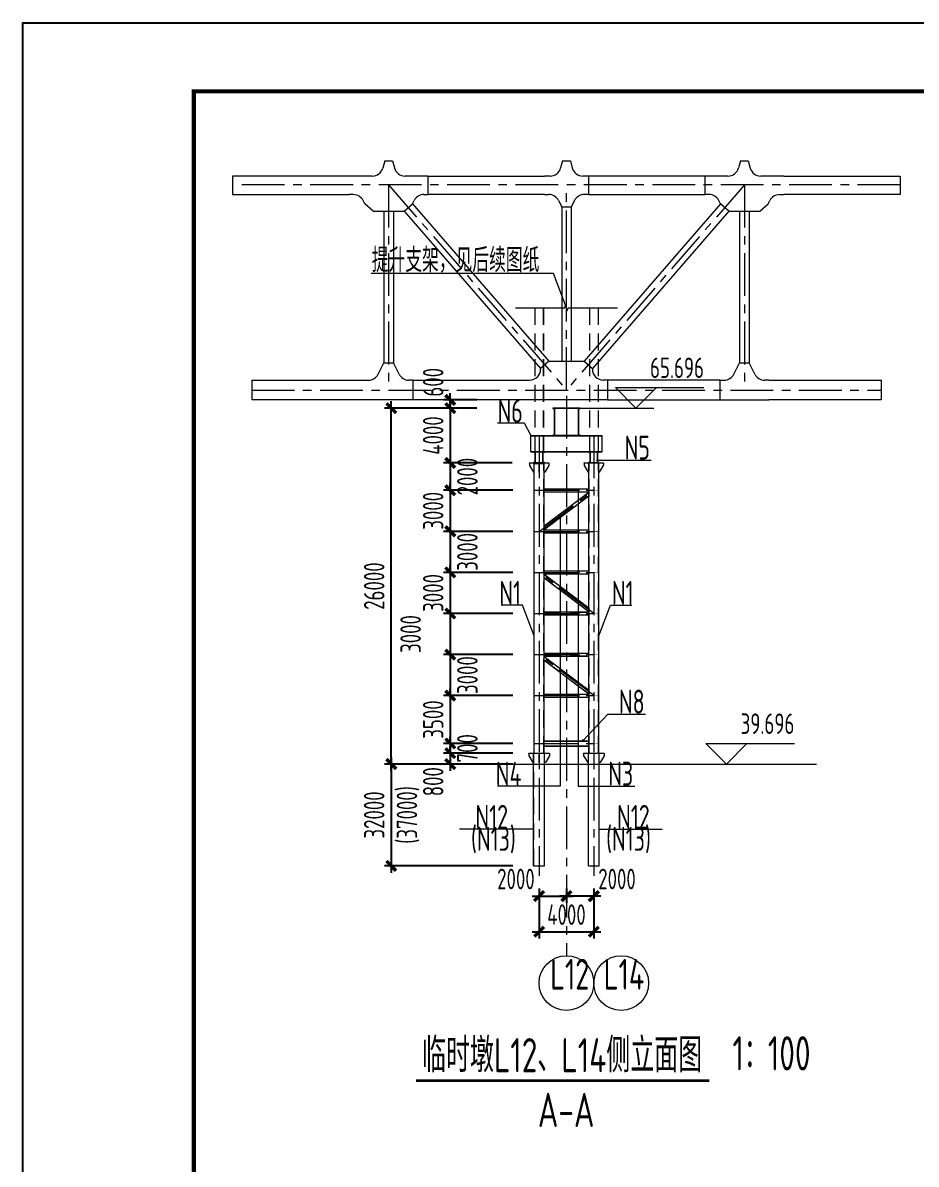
# Model space of a CAD drawing. Extents: x -2876908 to 633791, y -1383861 to 872234.
# Drawn here: x -839033 to -773738, y -1290274 to -1206893 of the extents above; entities that cross this region are included whole.
import ezdxf
from ezdxf.enums import TextEntityAlignment as Align

# ---------------------------------------------------------------- set-up
doc = ezdxf.new("R2010")
doc.units = 0
doc.header["$LTSCALE"] = 5
doc.header["$MEASUREMENT"] = 0
for name, pattern in [('CENTER', [2, 1.25, -0.25, 0.25, -0.25]), ('DASH', [0.35, 0.25, -0.1]), ('DASHED', [0.75, 0.5, -0.25])]:
    doc.linetypes.add(name, pattern=pattern)
doc.layers.get('0').update_dxf_attribs({"linetype": 'CONTINUOUS', "lineweight": 25})
doc.layers.get('DEFPOINTS').update_dxf_attribs({"color": 35, "linetype": 'CONTINUOUS', "lineweight": 13})
for name, color, linetype, lineweight in [('1粗实线', 1, 'CONTINUOUS', 30), ('3中心线', 6, 'CENTER', 18), ('4虚线', 2, 'DASHED', 18), ('5标注', 3, 'CONTINUOUS', 15), ('6文本', 7, 'CONTINUOUS', 15), ('7边界线', 8, 'CONTINUOUS', 15), ('8轮廓线', 4, 'CONTINUOUS', 15), ('DIM', 3, 'CONTINUOUS', 0), ('HFZT', 5, 'CONTINUOUS', 15), ('REIND', 1, 'CONTINUOUS', 0), ('THIN', 7, 'CONTINUOUS', 0)]:
    doc.layers.add(name, color=color, linetype=linetype, lineweight=lineweight)
doc.layers.add('M_Dim', color=3, linetype='CONTINUOUS')
doc.layers.add('M_Prof', color=2, linetype='CONTINUOUS')
doc.styles.add('TSSD_Dimension', font='tssdeng.shx', dxfattribs={"width": 0.7, "bigfont": 'hztxt.shx'})
doc.styles.add('TSSD_NORM', font='tssdeng.shx', dxfattribs={"width": 0.7, "bigfont": 'hztxt.shx'})
doc.dimstyles.new('TSSD_100_100', dxfattribs={"dimtxt": 300, "dimasz": 100, "dimexe": 100, "dimexo": 250, "dimgap": 100, "dimtad": 1, "dimdec": 0, "dimzin": 0, "dimdsep": 46, "dimtxsty": 'TSSD_Dimension', "dimblk": 'ARCHTICK', "dimblk1": 'ARCHTICK', "dimblk2": 'ARCHTICK', "dimcen": 0, "dimdle": 100, "dimclrt": 7, "dimadec": 0, "dimazin": 0, "dimtfac": 1, "dimtdec": 0, "dimtix": 1, "dimtmove": 2, "dimatfit": 3, "dimfxl": 1, "dimtolj": 1, "dimtzin": 0, "dimarcsym": 0})

# ---------------------------------------------------------------- blocks, each defined once
blk = doc.blocks.new('LD')
at = {"layer": '3中心线', "ltscale": 500}
for p, q in [((-1150479, 4371), (-1199282, 4371)), ((-1187880, 4371), (-1174880, -10629)), ((-1187880, 4371), (-1187880, -10629)), ((-1174880, -10629), (-1174880, 4371)), ((-1161880, 4371), (-1174880, -10629)), ((-1161880, 4371), (-1161880, -10629)), ((-1197887, -10629), (-1151874, -10629))]:
    blk.add_line(p, q, dxfattribs=at)
at = {"layer": '8轮廓线'}
for p, q in [((-1188165, 6114), (-1188307, 5589)), ((-1188165, 6114), (-1187596, 6114)), ((-1187596, 6114), (-1187455, 5593)), ((-1175165, 6118), (-1175307, 5593)), ((-1175165, 6118), (-1174596, 6118)), ((-1174596, 6118), (-1174454, 5593)), ((-1162165, 6114), (-1162306, 5593)), ((-1162165, 6114), (-1161596, 6114)), ((-1161596, 6114), (-1161454, 5589)), ((-1189079, 4999), (-1199282, 4999)), ((-1199282, 4999), (-1199282, 3649)), ((-1185001, 5003), (-1186682, 5003)), ((-1185001, 5003), (-1176479, 5003)), ((-1185001, 5003), (-1185001, 3653)), ((-1176079, 5003), (-1176479, 5003)), ((-1173282, 5003), (-1173681, 5003)), ((-1164760, 5003), (-1173282, 5003)), ((-1173282, 5003), (-1173282, 3653)), ((-1163078, 5003), (-1164760, 5003)), ((-1164760, 5003), (-1164760, 3653)), ((-1159003, 4999), (-1160681, 4999)), ((-1159003, 4999), (-1150479, 4999)), ((-1150479, 4999), (-1150479, 3649)), ((-1199282, 3649), (-1190758, 3649)), ((-1190458, 3649), (-1190758, 3649)), ((-1185301, 3653), (-1185001, 3653)), ((-1176479, 3653), (-1185001, 3653)), ((-1176479, 3653), (-1176179, 3653)), ((-1173282, 3653), (-1173582, 3653)), ((-1173282, 3653), (-1164760, 3653)), ((-1164460, 3653), (-1164760, 3653)), ((-1159303, 3649), (-1159003, 3649)), ((-1150479, 3649), (-1159003, 3649)), ((-1189624, 2970), (-1189742, 3206)), ((-1189019, 2446), (-1189624, 2970)), ((-1186741, 2446), (-1186137, 2970)), ((-1186137, 2970), (-1186016, 3210)), ((-1186137, 2970), (-1176169, -8531)), ((-1175463, 3210), (-1175230, 2744)), ((-1175230, 2744), (-1175230, -8531)), ((-1175230, 2744), (-1174530, 2744)), ((-1174297, 3210), (-1174530, 2744)), ((-1174530, 2744), (-1174530, -8531)), ((-1163624, 2970), (-1173591, -8531)), ((-1163624, 2970), (-1163744, 3210)), ((-1163019, 2446), (-1163624, 2970)), ((-1160741, 2446), (-1160137, 2970)), ((-1160137, 2970), (-1160018, 3206)), ((-1189019, 2446), (-1186741, 2446)), ((-1188230, 2446), (-1188230, -8636)), ((-1187530, 2446), (-1187530, -8636)), ((-1186741, 2446), (-1176774, -9055)), ((-1163019, 2446), (-1172987, -9055)), ((-1163019, 2446), (-1160741, 2446)), ((-1162230, 2446), (-1162230, -8636)), ((-1161530, 2446), (-1161530, -8636)), ((-1188644, -9463), (-1188230, -8636)), ((-1188230, -8636), (-1187530, -8636)), ((-1187117, -9463), (-1187530, -8636)), ((-1176169, -8531), (-1176774, -9055)), ((-1176774, -9055), (-1176774, -9105)), ((-1176169, -8531), (-1173591, -8531)), ((-1173591, -8531), (-1172987, -9055)), ((-1172987, -9055), (-1172987, -9105)), ((-1162644, -9463), (-1162230, -8636)), ((-1162230, -8636), (-1161530, -8636)), ((-1161117, -9463), (-1161530, -8636)), ((-1197887, -9905), (-1197887, -11353)), ((-1197887, -9905), (-1189659, -9905)), ((-1189659, -9905), (-1189359, -9905)), ((-1186101, -9905), (-1186401, -9905)), ((-1186101, -9905), (-1186101, -11353)), ((-1186101, -9905), (-1177874, -9905)), ((-1177874, -9905), (-1177574, -9905)), ((-1171887, -9905), (-1172187, -9905)), ((-1171887, -9905), (-1171887, -11353)), ((-1163659, -9905), (-1171887, -9905)), ((-1163659, -9905), (-1163359, -9905)), ((-1163659, -9905), (-1163659, -11353)), ((-1160101, -9905), (-1160401, -9905)), ((-1160101, -9905), (-1151874, -9905)), ((-1151874, -9905), (-1151874, -11353)), ((-1186101, -11353), (-1197887, -11353)), ((-1171887, -11353), (-1186101, -11353)), ((-1171887, -11353), (-1160101, -11353)), ((-1151874, -11353), (-1160101, -11353))]:
    blk.add_line(p, q, dxfattribs=at)
for centre, start, end in [((-1189079, 5799), 270, 344.82495), ((-1186682, 5803), 195.17505, 270), ((-1176079, 5803), 270, 344.82495), ((-1173681, 5803), 195.17505, 270), ((-1163078, 5803), 270, 344.82495), ((-1160681, 5799), 195.17505, 270), ((-1190458, 2849), 26.56505, 90), ((-1185301, 2853), 90, 153.43495), ((-1176179, 2853), 26.56505, 90), ((-1173582, 2853), 90, 153.43495), ((-1164460, 2853), 26.56505, 90), ((-1159303, 2849), 90, 153.43495), ((-1177574, -9105), 269.99825, 0), ((-1172187, -9105), 180, 270.00175), ((-1189359, -9105), 270, 333.43495), ((-1186401, -9105), 206.56505, 270), ((-1163359, -9105), 270, 333.43495), ((-1160401, -9105), 206.56505, 270)]:
    blk.add_arc(centre, 800, start, end, dxfattribs=at)
blk = doc.blocks.new('_ArchTick')
at = {"color": 0, "linetype": 'ByBlock', "const_width": 0.5}
blk.add_lwpolyline([(-0.71, -0.71), (0.71, 0.71)], dxfattribs=at)
blk = doc.blocks.new('*D1595')
at = {"layer": 'DEFPOINTS', "color": 0, "transparency": 16777216}
for p in [(-801963, -1261044), (-812100, -1268483), (-801963, -1268483)]:
    blk.add_point(p, dxfattribs=at)
at = {"layer": 'DIM', "color": 0, "lineweight": -2, "transparency": 16777216}
for p, q in [((-812100, -1260544), (-812100, -1268983)), ((-803213, -1261044), (-812600, -1261044)), ((-803213, -1268483), (-812600, -1268483))]:
    blk.add_line(p, q, dxfattribs=at)
at = {"layer": 'DIM', "color": 0, "lineweight": -2, "transparency": 16777216, "xscale": 500, "yscale": 500, "zscale": 500}
for p, rotation in [((-812100, -1261044), 90), ((-812100, -1268483), 270)]:
    blk.add_blockref('_ArchTick', p, dxfattribs=dict(at, rotation=rotation))
at = {"layer": 'DIM', "color": 7, "transparency": 16777216, "insert": (-813350, -1264763), "char_height": 1500, "attachment_point": 5, "rotation": 90, "style": 'TSSD_Dimension'}
blk.add_mtext('\\A1;32000', dxfattribs=at)
blk = doc.blocks.new('*D1596')
at = {"layer": 'DEFPOINTS', "color": 0, "transparency": 16777216}
for p in [(-804596, -1235043), (-807789, -1239043), (-804596, -1239043)]:
    blk.add_point(p, dxfattribs=at)
at = {"layer": 'DIM', "color": 0, "lineweight": -2, "transparency": 16777216}
for p, q in [((-807789, -1234543), (-807789, -1239543)), ((-805846, -1235043), (-808289, -1235043)), ((-805846, -1239043), (-808289, -1239043))]:
    blk.add_line(p, q, dxfattribs=at)
at = {"layer": 'DIM', "color": 0, "lineweight": -2, "transparency": 16777216, "xscale": 500, "yscale": 500, "zscale": 500}
for p, rotation in [((-807789, -1235043), 90), ((-807789, -1239043), 270)]:
    blk.add_blockref('_ArchTick', p, dxfattribs=dict(at, rotation=rotation))
at = {"layer": 'DIM', "color": 7, "transparency": 16777216, "insert": (-809039, -1237043), "char_height": 1500, "attachment_point": 5, "rotation": 90, "style": 'TSSD_Dimension'}
blk.add_mtext('\\A1;4000', dxfattribs=at)
blk = doc.blocks.new('*D1597')
at = {"layer": 'DEFPOINTS', "color": 0, "transparency": 16777216}
for p in [(-801963, -1241043), (-807789, -1244043), (-801963, -1244043)]:
    blk.add_point(p, dxfattribs=at)
at = {"layer": 'DIM', "color": 0, "lineweight": -2, "transparency": 16777216}
for p, q in [((-807789, -1241043), (-807789, -1240543)), ((-803213, -1241043), (-808289, -1241043)), ((-807789, -1241043), (-807789, -1244043)), ((-803213, -1244043), (-808289, -1244043)), ((-807789, -1244043), (-807789, -1244543))]:
    blk.add_line(p, q, dxfattribs=at)
at = {"layer": 'DIM', "color": 0, "lineweight": -2, "transparency": 16777216, "xscale": 500, "yscale": 500, "zscale": 500}
for p, rotation in [((-807789, -1241043), 270), ((-807789, -1244043), 90)]:
    blk.add_blockref('_ArchTick', p, dxfattribs=dict(at, rotation=rotation))
at = {"layer": 'DIM', "color": 7, "transparency": 16777216, "insert": (-809039, -1242543), "char_height": 1500, "attachment_point": 5, "rotation": 90, "style": 'TSSD_Dimension'}
blk.add_mtext('\\A1;3000', dxfattribs=at)
blk = doc.blocks.new('*D1598')
at = {"layer": 'DEFPOINTS', "color": 0, "transparency": 16777216}
for p in [(-801963, -1244043), (-807789, -1247043), (-801963, -1247043)]:
    blk.add_point(p, dxfattribs=at)
at = {"layer": 'DIM', "color": 0, "lineweight": -2, "transparency": 16777216}
for p, q in [((-803213, -1244043), (-808289, -1244043)), ((-807789, -1243543), (-807789, -1247543)), ((-803213, -1247043), (-808289, -1247043))]:
    blk.add_line(p, q, dxfattribs=at)
at = {"layer": 'DIM', "color": 0, "lineweight": -2, "transparency": 16777216, "xscale": 500, "yscale": 500, "zscale": 500}
for p, rotation in [((-807789, -1244043), 90), ((-807789, -1247043), 270)]:
    blk.add_blockref('_ArchTick', p, dxfattribs=dict(at, rotation=rotation))
at = {"layer": 'DIM', "color": 7, "transparency": 16777216, "insert": (-806539, -1245543), "char_height": 1500, "attachment_point": 5, "rotation": 90, "style": 'TSSD_Dimension'}
blk.add_mtext('\\A1;3000', dxfattribs=at)
blk = doc.blocks.new('*D1599')
at = {"layer": 'DEFPOINTS', "color": 0, "transparency": 16777216}
for p in [(-801963, -1247043), (-807789, -1250043), (-801963, -1250043)]:
    blk.add_point(p, dxfattribs=at)
at = {"layer": 'DIM', "color": 0, "lineweight": -2, "transparency": 16777216}
for p, q in [((-807789, -1247043), (-807789, -1246543)), ((-803213, -1247043), (-808289, -1247043)), ((-807789, -1247043), (-807789, -1250043)), ((-803213, -1250043), (-808289, -1250043)), ((-807789, -1250043), (-807789, -1250543))]:
    blk.add_line(p, q, dxfattribs=at)
at = {"layer": 'DIM', "color": 0, "lineweight": -2, "transparency": 16777216, "xscale": 500, "yscale": 500, "zscale": 500}
for p, rotation in [((-807789, -1247043), 270), ((-807789, -1250043), 90)]:
    blk.add_blockref('_ArchTick', p, dxfattribs=dict(at, rotation=rotation))
at = {"layer": 'DIM', "color": 7, "transparency": 16777216, "insert": (-809039, -1248543), "char_height": 1500, "attachment_point": 5, "rotation": 90, "style": 'TSSD_Dimension'}
blk.add_mtext('\\A1;3000', dxfattribs=at)
blk = doc.blocks.new('*D1600')
at = {"layer": 'DEFPOINTS', "color": 0, "transparency": 16777216}
for p in [(-801963, -1250043), (-807789, -1253043), (-801963, -1253043)]:
    blk.add_point(p, dxfattribs=at)
at = {"layer": 'DIM', "color": 0, "lineweight": -2, "transparency": 16777216}
for p, q in [((-807789, -1249543), (-807789, -1253543)), ((-803213, -1250043), (-808289, -1250043)), ((-803213, -1253043), (-808289, -1253043))]:
    blk.add_line(p, q, dxfattribs=at)
at = {"layer": 'DIM', "color": 0, "lineweight": -2, "transparency": 16777216, "xscale": 500, "yscale": 500, "zscale": 500}
for p, rotation in [((-807789, -1250043), 90), ((-807789, -1253043), 270)]:
    blk.add_blockref('_ArchTick', p, dxfattribs=dict(at, rotation=rotation))
at = {"layer": 'DIM', "color": 7, "transparency": 16777216, "insert": (-810689, -1251543), "char_height": 1500, "attachment_point": 5, "rotation": 90, "style": 'TSSD_Dimension'}
blk.add_mtext('\\A1;3000', dxfattribs=at)
blk = doc.blocks.new('*D1601')
at = {"layer": 'DEFPOINTS', "color": 0, "transparency": 16777216}
for p in [(-801963, -1253043), (-807789, -1256043), (-801963, -1256043)]:
    blk.add_point(p, dxfattribs=at)
at = {"layer": 'DIM', "color": 0, "lineweight": -2, "transparency": 16777216}
for p, q in [((-803213, -1253043), (-808289, -1253043)), ((-807789, -1252543), (-807789, -1256543)), ((-803213, -1256043), (-808289, -1256043))]:
    blk.add_line(p, q, dxfattribs=at)
at = {"layer": 'DIM', "color": 0, "lineweight": -2, "transparency": 16777216, "xscale": 500, "yscale": 500, "zscale": 500}
for p, rotation in [((-807789, -1253043), 90), ((-807789, -1256043), 270)]:
    blk.add_blockref('_ArchTick', p, dxfattribs=dict(at, rotation=rotation))
at = {"layer": 'DIM', "color": 7, "transparency": 16777216, "insert": (-806539, -1254543), "char_height": 1500, "attachment_point": 5, "rotation": 90, "style": 'TSSD_Dimension'}
blk.add_mtext('\\A1;3000', dxfattribs=at)
blk = doc.blocks.new('*D1602')
at = {"layer": 'DEFPOINTS', "color": 0, "transparency": 16777216}
for p in [(-801963, -1256043), (-807789, -1259543), (-801963, -1259543)]:
    blk.add_point(p, dxfattribs=at)
at = {"layer": 'DIM', "color": 0, "lineweight": -2, "transparency": 16777216}
for p, q in [((-807789, -1256043), (-807789, -1255543)), ((-803213, -1256043), (-808289, -1256043)), ((-807789, -1256043), (-807789, -1259543)), ((-803213, -1259543), (-808289, -1259543)), ((-807789, -1259543), (-807789, -1260043))]:
    blk.add_line(p, q, dxfattribs=at)
at = {"layer": 'DIM', "color": 0, "lineweight": -2, "transparency": 16777216, "xscale": 500, "yscale": 500, "zscale": 500}
for p, rotation in [((-807789, -1256043), 270), ((-807789, -1259543), 90)]:
    blk.add_blockref('_ArchTick', p, dxfattribs=dict(at, rotation=rotation))
at = {"layer": 'DIM', "color": 7, "transparency": 16777216, "insert": (-809039, -1257793), "char_height": 1500, "attachment_point": 5, "rotation": 90, "style": 'TSSD_Dimension'}
blk.add_mtext('\\A1;3500', dxfattribs=at)
blk = doc.blocks.new('*D1603')
at = {"layer": 'DEFPOINTS', "color": 0, "transparency": 16777216}
for p in [(-801963, -1259543), (-807789, -1260243), (-801963, -1260243)]:
    blk.add_point(p, dxfattribs=at)
at = {"layer": 'DIM', "color": 0, "lineweight": -2, "transparency": 16777216}
for p, q in [((-807789, -1259543), (-807789, -1259043)), ((-803213, -1259543), (-808289, -1259543)), ((-807789, -1259543), (-807789, -1260243)), ((-803213, -1260243), (-808289, -1260243)), ((-807789, -1260243), (-807789, -1260743))]:
    blk.add_line(p, q, dxfattribs=at)
at = {"layer": 'DIM', "color": 0, "lineweight": -2, "transparency": 16777216, "xscale": 500, "yscale": 500, "zscale": 500}
for p, rotation in [((-807789, -1259543), 270), ((-807789, -1260243), 90)]:
    blk.add_blockref('_ArchTick', p, dxfattribs=dict(at, rotation=rotation))
at = {"layer": 'DIM', "color": 7, "transparency": 16777216, "insert": (-806539, -1259893), "char_height": 1500, "attachment_point": 5, "rotation": 90, "style": 'TSSD_Dimension'}
blk.add_mtext('\\A1;700', dxfattribs=at)
blk = doc.blocks.new('*D1604')
at = {"layer": 'DEFPOINTS', "color": 0, "transparency": 16777216}
for p in [(-801963, -1260243), (-807789, -1261043), (-801963, -1261043)]:
    blk.add_point(p, dxfattribs=at)
at = {"layer": 'DIM', "color": 0, "lineweight": -2, "transparency": 16777216}
for p, q in [((-807789, -1260243), (-807789, -1259743)), ((-803213, -1260243), (-808289, -1260243)), ((-807789, -1260243), (-807789, -1261043)), ((-803213, -1261043), (-808289, -1261043)), ((-807789, -1261043), (-807789, -1261543))]:
    blk.add_line(p, q, dxfattribs=at)
at = {"layer": 'DIM', "color": 0, "lineweight": -2, "transparency": 16777216, "xscale": 500, "yscale": 500, "zscale": 500}
for p, rotation in [((-807789, -1260243), 270), ((-807789, -1261043), 90)]:
    blk.add_blockref('_ArchTick', p, dxfattribs=dict(at, rotation=rotation))
at = {"layer": 'DIM', "color": 7, "transparency": 16777216, "insert": (-809039, -1262333), "char_height": 1500, "attachment_point": 5, "rotation": 90, "style": 'TSSD_Dimension'}
blk.add_mtext('\\A1;800', dxfattribs=at)
blk = doc.blocks.new('*D1605')
at = {"layer": 'DEFPOINTS', "color": 0, "transparency": 16777216}
for p in [(-807789, -1234443), (-804596, -1234443), (-804596, -1235043)]:
    blk.add_point(p, dxfattribs=at)
at = {"layer": 'DIM', "color": 0, "lineweight": -2, "transparency": 16777216}
for p, q in [((-807789, -1234443), (-807789, -1233943)), ((-805846, -1234443), (-808289, -1234443)), ((-807789, -1235043), (-807789, -1234443)), ((-805846, -1235043), (-808289, -1235043)), ((-807789, -1235043), (-807789, -1235543))]:
    blk.add_line(p, q, dxfattribs=at)
at = {"layer": 'DIM', "color": 0, "lineweight": -2, "transparency": 16777216, "xscale": 500, "yscale": 500, "zscale": 500}
for p, rotation in [((-807789, -1234443), 270), ((-807789, -1235043), 90)]:
    blk.add_blockref('_ArchTick', p, dxfattribs=dict(at, rotation=rotation))
at = {"layer": 'DIM', "color": 7, "transparency": 16777216, "insert": (-809039, -1233153), "char_height": 1500, "attachment_point": 5, "rotation": 90, "style": 'TSSD_Dimension'}
blk.add_mtext('\\A1;600', dxfattribs=at)
blk = doc.blocks.new('*D1606')
at = {"layer": 'DEFPOINTS', "color": 0, "transparency": 16777216}
for p in [(-812100, -1235043), (-804596, -1235043), (-804596, -1261043)]:
    blk.add_point(p, dxfattribs=at)
at = {"layer": 'DIM', "color": 0, "lineweight": -2, "transparency": 16777216}
for p, q in [((-812100, -1261543), (-812100, -1234543)), ((-805846, -1235043), (-812600, -1235043)), ((-805846, -1261043), (-812600, -1261043))]:
    blk.add_line(p, q, dxfattribs=at)
at = {"layer": 'DIM', "color": 0, "lineweight": -2, "transparency": 16777216, "xscale": 500, "yscale": 500, "zscale": 500}
for p, rotation in [((-812100, -1235043), 90), ((-812100, -1261043), 270)]:
    blk.add_blockref('_ArchTick', p, dxfattribs=dict(at, rotation=rotation))
at = {"layer": 'DIM', "color": 7, "transparency": 16777216, "insert": (-813350, -1248043), "char_height": 1500, "attachment_point": 5, "rotation": 90, "style": 'TSSD_Dimension'}
blk.add_mtext('\\A1;26000', dxfattribs=at)
blk = doc.blocks.new('*D1607')
at = {"layer": 'DEFPOINTS', "color": 0, "transparency": 16777216}
for p in [(-801298, -1268883), (-799298, -1268883), (-799298, -1270691)]:
    blk.add_point(p, dxfattribs=at)
at = {"layer": 'DIM', "color": 0, "lineweight": -2, "transparency": 16777216}
for p, q in [((-801798, -1270691), (-798798, -1270691)), ((-801298, -1270133), (-801298, -1271191)), ((-799298, -1270133), (-799298, -1271191))]:
    blk.add_line(p, q, dxfattribs=at)
at = {"layer": 'DIM', "color": 0, "lineweight": -2, "transparency": 16777216, "xscale": 500, "yscale": 500, "zscale": 500, "rotation": 180}
blk.add_blockref('_ArchTick', (-801298, -1270691), dxfattribs=at)
at = {"layer": 'DIM', "color": 0, "lineweight": -2, "transparency": 16777216, "xscale": 500, "yscale": 500, "zscale": 500}
blk.add_blockref('_ArchTick', (-799298, -1270691), dxfattribs=at)
at = {"layer": 'DIM', "color": 7, "transparency": 16777216, "insert": (-802992, -1269441), "char_height": 1500, "attachment_point": 5, "style": 'TSSD_Dimension'}
blk.add_mtext('\\A1;2000', dxfattribs=at)
blk = doc.blocks.new('*D1608')
at = {"layer": 'DEFPOINTS', "color": 0, "transparency": 16777216}
for p in [(-799298, -1268883), (-797298, -1268883), (-799298, -1270691)]:
    blk.add_point(p, dxfattribs=at)
at = {"layer": 'DIM', "color": 0, "lineweight": -2, "transparency": 16777216}
for p, q in [((-796798, -1270691), (-799798, -1270691)), ((-799298, -1270133), (-799298, -1271191)), ((-797298, -1270133), (-797298, -1271191))]:
    blk.add_line(p, q, dxfattribs=at)
at = {"layer": 'DIM', "color": 0, "lineweight": -2, "transparency": 16777216, "xscale": 500, "yscale": 500, "zscale": 500, "rotation": 180}
blk.add_blockref('_ArchTick', (-799298, -1270691), dxfattribs=at)
at = {"layer": 'DIM', "color": 0, "lineweight": -2, "transparency": 16777216, "xscale": 500, "yscale": 500, "zscale": 500}
blk.add_blockref('_ArchTick', (-797298, -1270691), dxfattribs=at)
at = {"layer": 'DIM', "color": 7, "transparency": 16777216, "insert": (-795604, -1269441), "char_height": 1500, "attachment_point": 5, "style": 'TSSD_Dimension'}
blk.add_mtext('\\A1;2000', dxfattribs=at)
blk = doc.blocks.new('*D1609')
at = {"layer": 'DEFPOINTS', "color": 0, "transparency": 16777216}
for p in [(-801298, -1268883), (-797298, -1268883), (-797298, -1273292)]:
    blk.add_point(p, dxfattribs=at)
at = {"layer": 'DIM', "color": 0, "lineweight": -2, "transparency": 16777216}
for p, q in [((-801298, -1270133), (-801298, -1273792)), ((-797298, -1270133), (-797298, -1273792)), ((-801798, -1273292), (-796798, -1273292))]:
    blk.add_line(p, q, dxfattribs=at)
at = {"layer": 'DIM', "color": 0, "lineweight": -2, "transparency": 16777216, "xscale": 500, "yscale": 500, "zscale": 500, "rotation": 180}
blk.add_blockref('_ArchTick', (-801298, -1273292), dxfattribs=at)
at = {"layer": 'DIM', "color": 0, "lineweight": -2, "transparency": 16777216, "xscale": 500, "yscale": 500, "zscale": 500}
blk.add_blockref('_ArchTick', (-797298, -1273292), dxfattribs=at)
at = {"layer": 'DIM', "color": 7, "transparency": 16777216, "insert": (-799298, -1272042), "char_height": 1500, "attachment_point": 5, "style": 'TSSD_Dimension'}
blk.add_mtext('\\A1;4000', dxfattribs=at)
blk = doc.blocks.new('施工设计图框')
at = {"color": 7, "linetype": 'Continuous'}
blk.add_lwpolyline([(-395.5, -13.5), (-395.5, 283.5), (24.5, 283.5), (24.5, -13.5), (-395.5, -13.5)], dxfattribs=at)
at = {"layer": '1粗实线', "color": 7, "linetype": 'Continuous', "const_width": 0.6}
blk.add_lwpolyline([(-370.5, -3.5), (-370.5, 273.5), (14.5, 273.5), (14.5, -3.5), (-370.5, -3.5)], dxfattribs=at)
at = {"layer": 'HFZT', "color": 2, "style": 'TSSD_NORM', "width": 0.7}
for tag, height, p in [('比例尺', 2.5, (7.25, 17.5)), ('图号', 2.5, (-20.49, 3.5)), ('日期', 2.5, (7.25, 3.5)), ('图名', 4, (-76.24, 0.75))]:
    blk.add_attdef(tag, text='', height=height, dxfattribs=at).set_placement(p, align=Align.MIDDLE)
blk = doc.blocks.new('*D1567')
at = {"layer": 'DEFPOINTS', "color": 0, "transparency": 16777216}
for p in [(-802008, -1239043), (-807789, -1241043), (-801963, -1241043)]:
    blk.add_point(p, dxfattribs=at)
at = {"layer": 'DIM', "color": 0, "lineweight": -2, "transparency": 16777216}
for p, q in [((-803258, -1239043), (-808289, -1239043)), ((-807789, -1238543), (-807789, -1241543)), ((-803213, -1241043), (-808289, -1241043))]:
    blk.add_line(p, q, dxfattribs=at)
at = {"layer": 'DIM', "color": 0, "lineweight": -2, "transparency": 16777216, "xscale": 500, "yscale": 500, "zscale": 500}
for p, rotation in [((-807789, -1239043), 90), ((-807789, -1241043), 270)]:
    blk.add_blockref('_ArchTick', p, dxfattribs=dict(at, rotation=rotation))
at = {"layer": 'DIM', "color": 7, "transparency": 16777216, "insert": (-806539, -1240043), "char_height": 1500, "attachment_point": 5, "rotation": 90, "style": 'TSSD_Dimension'}
blk.add_mtext('\\A1;2000', dxfattribs=at)

msp = doc.modelspace()

# ---------------------------------------------------------------- linework, layer by layer
at = {"layer": '3中心线', "ltscale": 500}
for p, q in [((-799297.917, -1234139.084), (-799297.917, -1275046.183)), ((-801297.917, -1237043.084), (-801297.917, -1269212.064)), ((-797297.917, -1237043.084), (-797297.917, -1269212.064)), ((-801612.917, -1241043.084), (-796982.917, -1241043.084)), ((-801297.917, -1244043.084), (-797297.917, -1241043.084)), ((-801612.917, -1244043.084), (-796982.917, -1244043.084)), ((-801612.917, -1247043.084), (-796982.917, -1247043.084)), ((-797297.917, -1250043.084), (-801297.917, -1247043.084)), ((-801612.917, -1250043.084), (-796982.917, -1250043.084)), ((-801612.917, -1253043.084), (-796982.917, -1253043.084)), ((-797297.917, -1256043.084), (-801297.917, -1253043.084)), ((-801612.917, -1256043.084), (-796982.917, -1256043.084)), ((-801612.917, -1259542.766), (-796982.917, -1259542.766))]:
    msp.add_line(p, q, dxfattribs=at)
at = {"layer": '4虚线', "ltscale": 500}
for p, q in [((-801612.917, -1227714.937), (-801612.917, -1238243.084)), ((-801602.917, -1227714.937), (-801602.917, -1238243.084)), ((-800992.917, -1227714.937), (-800992.917, -1238243.084)), ((-800982.917, -1227714.937), (-800982.917, -1238243.084)), ((-797612.917, -1227714.937), (-797612.917, -1238213.084)), ((-797602.917, -1227714.937), (-797602.917, -1238213.084)), ((-796992.917, -1227714.937), (-796992.917, -1238213.084)), ((-796982.917, -1227714.937), (-796982.917, -1238213.084)), ((-801647.917, -1260242.766), (-801647.917, -1239073.084)), ((-800947.917, -1260242.766), (-800947.917, -1239073.084)), ((-797647.917, -1260242.766), (-797647.917, -1239073.084)), ((-796947.917, -1260242.766), (-796947.917, -1239073.084)), ((-800937.917, -1240939.584), (-797657.917, -1240939.584)), ((-800937.917, -1241146.584), (-797657.917, -1241146.584)), ((-800937.917, -1243643.709), (-797657.917, -1241183.709)), ((-800937.917, -1243902.459), (-797657.917, -1241442.459)), ((-800937.917, -1243939.584), (-797657.917, -1243939.584)), ((-800937.917, -1244146.584), (-797657.917, -1244146.584)), ((-800937.917, -1246939.584), (-797657.917, -1246939.584)), ((-800937.917, -1247146.584), (-797657.917, -1247146.584)), ((-800937.917, -1247183.709), (-797657.917, -1249643.709)), ((-800937.917, -1247442.459), (-797657.917, -1249902.459)), ((-800937.917, -1249939.584), (-797657.917, -1249939.584)), ((-800937.917, -1250146.584), (-797657.917, -1250146.584)), ((-800937.917, -1252939.584), (-797657.917, -1252939.584)), ((-800937.917, -1253146.584), (-797657.917, -1253146.584)), ((-800937.917, -1253183.709), (-797657.917, -1255643.709)), ((-800937.917, -1253442.459), (-797657.917, -1255902.459)), ((-800937.917, -1255939.584), (-797657.917, -1255939.584)), ((-800937.917, -1256146.584), (-797657.917, -1256146.584)), ((-801685.917, -1268483.422), (-801685.917, -1260272.766)), ((-800909.917, -1268483.422), (-800909.917, -1260272.766)), ((-797685.917, -1268483.422), (-797685.917, -1260272.766)), ((-796909.917, -1268483.422), (-796909.917, -1260272.766))]:
    msp.add_line(p, q, dxfattribs=at)
at = {"layer": '5标注'}
for p, q in [((-800253.236, -1225197.89), (-813582.486, -1225197.89)), ((-799297.917, -1227714.937), (-800253.236, -1225197.89)), ((-804339.247, -1236113.698), (-802395.205, -1236113.698)), ((-802395.205, -1236113.698), (-801897.917, -1237043.084)), ((-797097.917, -1238830.961), (-793095.485, -1238830.961)), ((-796937.917, -1251678.339), (-796090.822, -1249446.704)), ((-796090.822, -1249446.704), (-794522.745, -1249446.704)), ((-798106.164, -1259342.766), (-796266.255, -1257393.589)), ((-796266.255, -1257393.589), (-793513.238, -1257393.589)), ((-801697.917, -1265811.515), (-807125.097, -1265811.515)), ((-796897.917, -1265811.515), (-792303.409, -1265811.515))]:
    msp.add_line(p, q, dxfattribs=at)
at = {"layer": '5标注', "linetype": 'DASH', "ltscale": 100, "const_width": 30, "flags": 128}
for points in [[(-801647.917, -1241043.084), (-800947.917, -1241043.084)], [(-797647.917, -1241043.084), (-796947.917, -1241043.084)], [(-801647.917, -1244043.084), (-800947.917, -1244043.084)], [(-797647.917, -1244043.084), (-796947.917, -1244043.084)], [(-801647.917, -1247043.084), (-800947.917, -1247043.084)], [(-797647.917, -1247043.084), (-796947.917, -1247043.084)], [(-801647.917, -1250043.084), (-800947.917, -1250043.084)], [(-797647.917, -1250043.084), (-796947.917, -1250043.084)], [(-801647.917, -1253043.084), (-800947.917, -1253043.084)], [(-797647.917, -1253043.084), (-796947.917, -1253043.084)], [(-801647.917, -1256043.084), (-800947.917, -1256043.084)], [(-797647.917, -1256043.084), (-796947.917, -1256043.084)], [(-801647.917, -1259542.766), (-800947.917, -1259542.766)], [(-797647.917, -1259542.766), (-796947.917, -1259542.766)]]:
    msp.add_lwpolyline(points, dxfattribs=at)
at = {"layer": '5标注'}
for points in [[(-798433.165, -1241043.084), (-798433.165, -1262657.09), (-794290.404, -1262657.09)], [(-799769.121, -1242896.487), (-799769.121, -1262657.09), (-804335.223, -1262657.09)], [(-801657.917, -1251678.339), (-802505.012, -1249446.704), (-804073.089, -1249446.704)]]:
    msp.add_lwpolyline(points, dxfattribs=at)
for centre in [(-799297.917, -1277046.183), (-795297.917, -1277046.183)]:
    msp.add_circle(centre, 2000, dxfattribs=at)
at = {"layer": '7边界线'}
msp.add_line((-810651.711, -1261043.084), (-781032.208, -1261043.084), dxfattribs=at)
at = {"layer": '8轮廓线'}
for p, q in [((-801897.917, -1238243.084), (-801897.917, -1237043.084)), ((-801897.917, -1237043.084), (-796697.917, -1237043.084)), ((-801897.917, -1237073.084), (-796697.917, -1237073.084)), ((-796697.917, -1238243.084), (-796697.917, -1237043.084)), ((-801897.917, -1238213.084), (-796697.917, -1238213.084)), ((-802007.917, -1239073.084), (-802007.917, -1239043.084)), ((-802007.917, -1239043.084), (-800587.917, -1239043.084)), ((-801897.917, -1238243.084), (-796697.917, -1238243.084)), ((-800587.917, -1239073.084), (-800587.917, -1239043.084)), ((-798007.917, -1239073.084), (-798007.917, -1239043.084)), ((-798007.917, -1239043.084), (-796587.917, -1239043.084)), ((-796587.917, -1239073.084), (-796587.917, -1239043.084)), ((-800587.917, -1239073.084), (-802007.917, -1239073.084)), ((-802007.917, -1239073.084), (-802007.917, -1239243.084)), ((-802007.917, -1239243.084), (-801707.917, -1239723.084)), ((-801707.917, -1239723.084), (-801657.917, -1239723.084)), ((-801657.917, -1260242.766), (-801657.917, -1239073.084)), ((-801307.917, -1239073.084), (-801307.917, -1239723.084)), ((-801287.917, -1239723.084), (-801307.917, -1239723.084)), ((-801287.917, -1239073.084), (-801287.917, -1239723.084)), ((-800937.917, -1260242.766), (-800937.917, -1239073.084)), ((-800887.917, -1239723.084), (-800937.917, -1239723.084)), ((-800587.917, -1239243.084), (-800887.917, -1239723.084)), ((-800587.917, -1239073.084), (-800587.917, -1239243.084)), ((-800587.917, -1239073.084), (-800587.917, -1239243.084)), ((-796587.917, -1239073.084), (-798007.917, -1239073.084)), ((-798007.917, -1239073.084), (-798007.917, -1239243.084)), ((-798007.917, -1239243.084), (-797707.917, -1239723.084)), ((-797707.917, -1239723.084), (-797657.917, -1239723.084)), ((-797657.917, -1260242.766), (-797657.917, -1239073.084)), ((-797307.917, -1239073.084), (-797307.917, -1239723.084)), ((-797287.917, -1239723.084), (-797307.917, -1239723.084)), ((-797287.917, -1239073.084), (-797287.917, -1239723.084)), ((-796937.917, -1260242.766), (-796937.917, -1239073.084)), ((-796887.917, -1239723.084), (-796937.917, -1239723.084)), ((-796887.917, -1239723.084), (-796587.917, -1239243.084)), ((-796587.917, -1239073.084), (-796587.917, -1239243.084)), ((-796587.917, -1239073.084), (-796587.917, -1239243.084)), ((-800937.917, -1240933.584), (-797657.917, -1240933.584)), ((-800937.917, -1241152.584), (-797657.917, -1241152.584)), ((-800937.917, -1243636.209), (-797657.917, -1241176.209)), ((-800937.917, -1243909.959), (-797657.917, -1241449.959)), ((-800937.917, -1243933.584), (-797657.917, -1243933.584)), ((-800937.917, -1244152.584), (-797657.917, -1244152.584)), ((-800937.917, -1246933.584), (-797657.917, -1246933.584)), ((-800937.917, -1247152.584), (-797657.917, -1247152.584)), ((-800937.917, -1247176.209), (-797657.917, -1249636.209)), ((-800937.917, -1247449.959), (-797657.917, -1249909.959)), ((-800937.917, -1249933.584), (-797657.917, -1249933.584)), ((-800937.917, -1250152.584), (-797657.917, -1250152.584)), ((-800937.917, -1252933.584), (-797657.917, -1252933.584)), ((-800937.917, -1253152.584), (-797657.917, -1253152.584)), ((-800937.917, -1253176.209), (-797657.917, -1255636.209)), ((-800937.917, -1253449.959), (-797657.917, -1255909.959)), ((-800937.917, -1255933.584), (-797657.917, -1255933.584)), ((-800937.917, -1256152.584), (-797657.917, -1256152.584)), ((-800937.917, -1259342.766), (-797657.917, -1259342.766)), ((-800937.917, -1259363.766), (-797657.917, -1259363.766)), ((-800937.917, -1259721.766), (-797657.917, -1259721.766)), ((-800937.917, -1259742.766), (-797657.917, -1259742.766)), ((-802047.917, -1260272.766), (-802047.917, -1260242.766)), ((-802047.917, -1260242.766), (-800547.917, -1260242.766)), ((-800547.917, -1260272.766), (-802047.917, -1260272.766)), ((-802047.917, -1260272.766), (-802047.917, -1260442.766)), ((-802047.917, -1260442.766), (-801747.917, -1260922.766)), ((-801697.917, -1268483.422), (-801697.917, -1260272.766)), ((-801307.917, -1260272.766), (-801307.917, -1260922.766)), ((-801287.917, -1260272.766), (-801287.917, -1260922.766)), ((-800897.917, -1268483.422), (-800897.917, -1260272.766)), ((-800547.917, -1260442.766), (-800832.213, -1260922.766)), ((-800547.917, -1260272.766), (-800547.917, -1260242.766)), ((-800547.917, -1260272.766), (-800547.917, -1260442.766)), ((-798047.917, -1260272.766), (-798047.917, -1260242.766)), ((-798047.917, -1260242.766), (-796547.917, -1260242.766)), ((-796547.917, -1260272.766), (-798047.917, -1260272.766)), ((-798047.917, -1260272.766), (-798047.917, -1260442.766)), ((-798047.917, -1260442.766), (-797747.917, -1260922.766)), ((-797697.917, -1268483.422), (-797697.917, -1260272.766)), ((-797307.917, -1260272.766), (-797307.917, -1260922.766)), ((-797287.917, -1260272.766), (-797287.917, -1260922.766)), ((-796897.917, -1268483.422), (-796897.917, -1260272.766)), ((-796547.917, -1260442.766), (-796832.213, -1260922.766)), ((-796547.917, -1260272.766), (-796547.917, -1260242.766)), ((-796547.917, -1260272.766), (-796547.917, -1260442.766)), ((-801747.917, -1260922.766), (-801697.917, -1260922.766)), ((-801287.917, -1260922.766), (-801307.917, -1260922.766)), ((-800832.213, -1260922.766), (-800897.917, -1260922.766)), ((-797747.917, -1260922.766), (-797697.917, -1260922.766)), ((-797287.917, -1260922.766), (-797307.917, -1260922.766)), ((-796832.213, -1260922.766), (-796897.917, -1260922.766)), ((-801697.917, -1268483.422), (-800897.917, -1268483.422)), ((-797697.917, -1268483.422), (-796897.917, -1268483.422))]:
    msp.add_line(p, q, dxfattribs=at)
for points in [[(-800297.917, -1237043.084), (-798297.917, -1237043.084), (-798297.917, -1237013.084), (-798397.917, -1237013.084), (-798397.917, -1235073.084), (-798297.917, -1235073.084), (-798297.917, -1235043.084), (-800297.917, -1235043.084), (-800297.917, -1235073.084), (-800197.917, -1235073.084), (-800197.917, -1237013.084), (-800297.917, -1237013.084)], [(-800167.917, -1237013.084), (-798427.917, -1237013.084), (-798427.917, -1235073.084), (-800167.917, -1235073.084)], [(-801697.917, -1239043.084), (-800897.917, -1239043.084), (-800897.917, -1239019.084), (-800997.917, -1239019.084), (-800997.917, -1238267.084), (-800897.917, -1238267.084), (-800897.917, -1238243.084), (-801697.917, -1238243.084), (-801697.917, -1238267.084), (-801597.917, -1238267.084), (-801597.917, -1239019.084), (-801697.917, -1239019.084)], [(-801573.917, -1239019.084), (-801021.917, -1239019.084), (-801021.917, -1238267.084), (-801573.917, -1238267.084)], [(-797697.917, -1239043.084), (-796897.917, -1239043.084), (-796897.917, -1239019.084), (-796997.917, -1239019.084), (-796997.917, -1238267.084), (-796897.917, -1238267.084), (-796897.917, -1238243.084), (-797697.917, -1238243.084), (-797697.917, -1238267.084), (-797597.917, -1238267.084), (-797597.917, -1239019.084), (-797697.917, -1239019.084)], [(-797573.917, -1239019.084), (-797021.917, -1239019.084), (-797021.917, -1238267.084), (-797573.917, -1238267.084)]]:
    msp.add_lwpolyline(points, close=True, dxfattribs=at)
at = {"layer": 'M_Dim'}
msp.add_lwpolyline([(-810283.526, -1284181.483, 200, 200, 0), (-788866.388, -1284181.483, 200, 200, 0)], format="xyseb", dxfattribs=at)
at = {"layer": 'M_Prof'}
for p, q in [((-801657.917, -1239073.084), (-800937.917, -1239073.084)), ((-797657.917, -1241152.584), (-797657.917, -1240933.584))]:
    msp.add_line(p, q, dxfattribs=at)
at = {"layer": 'REIND', "const_width": 100}
for points in [[(-798483.165, -1241043.084, 1), (-798383.165, -1241043.084, 1)], [(-799819.121, -1242896.487, 1), (-799719.121, -1242896.487, 1)], [(-798483.165, -1244043.084, 1), (-798383.165, -1244043.084, 1)], [(-798483.165, -1247043.084, 1), (-798383.165, -1247043.084, 1)], [(-799819.121, -1248189.681, 1), (-799719.121, -1248189.681, 1)], [(-798483.165, -1250043.084, 1), (-798383.165, -1250043.084, 1)], [(-798483.165, -1253043.084, 1), (-798383.165, -1253043.084, 1)], [(-799819.121, -1254189.681, 1), (-799719.121, -1254189.681, 1)], [(-798483.165, -1256043.084, 1), (-798383.165, -1256043.084, 1)], [(-798156.164, -1259342.766, 1), (-798056.164, -1259342.766, 1)]]:
    msp.add_lwpolyline(points, format="xyb", close=True, dxfattribs=at)
at = {"layer": 'THIN'}
for p, q in [((-794216.518, -1235043.084), (-795716.518, -1233543.084)), ((-795716.518, -1233543.084), (-792716.518, -1233543.084)), ((-794216.518, -1235043.084), (-792716.518, -1233543.084)), ((-792716.518, -1233543.084), (-789250.172, -1233543.084)), ((-798307.122, -1235043.084), (-792924.443, -1235043.084)), ((-787605.03, -1261043.084), (-789105.03, -1259543.084)), ((-789105.03, -1259543.084), (-786105.03, -1259543.084)), ((-787605.03, -1261043.084), (-786105.03, -1259543.084)), ((-786105.03, -1259543.084), (-782638.684, -1259543.084)), ((-790086.429, -1261043.084), (-786105.03, -1261043.084))]:
    msp.add_line(p, q, dxfattribs=at)
at = {"layer": 'THIN', "flags": 128}
msp.add_lwpolyline([(-803024.55, -1227714.937), (-799427.917, -1227714.937), (-799357.917, -1227494.937), (-799237.917, -1227934.937), (-799167.917, -1227714.937), (-795571.284, -1227714.937)], dxfattribs=at)

# ---------------------------------------------------------------- block references
at = {"xscale": 500, "yscale": 500, "zscale": 500}
msp.add_blockref('施工设计图框', (-641280.443, -1348642.566), dxfattribs=at)
at = {"layer": '5标注'}
msp.add_blockref('LD', (375582.388, -1223089.68), dxfattribs=at)

# ---------------------------------------------------------------- texts
at = {"layer": '5标注', "color": 7, "char_height": 1750, "style": 'TSSD_NORM'}
for s, insert, attachment_point in [('提升支架，见后续图纸', (-801278.842, -1225165.39), 9), ('N6', (-804339.247, -1236113.698), 7), ('N5', (-795051.992, -1238798.461), 7), ('N1', (-802612.512, -1249414.204), 9), ('N1', (-795983.322, -1249414.204), 7), ('N8', (-795469.744, -1257361.089), 7), ('N4', (-802583.088, -1262624.59), 9), ('N3', (-796246.91, -1262624.59), 7), ('N12', (-803563.008, -1265779.015), 9), ('N12', (-795599.422, -1265779.015), 7), ('(N13)', (-802996.412, -1267554.575), 9), ('(N13)', (-796404.342, -1267554.575), 7)]:
    msp.add_mtext(s, dxfattribs=dict(at, insert=insert, attachment_point=attachment_point))
at = {"layer": '6文本', "style": 'TSSD_NORM', "width": 0.7}
for s, p in [('临时墩L12、L14侧立面图 ', (-799086.654, -1282178.277)), ('1：100', (-784310.517, -1282178.277)), ('A-A', (-799322.978, -1286314.332))]:
    msp.add_text(s, height=2500, dxfattribs=at).set_placement(p, align=Align.MIDDLE)
at = {"layer": 'DIM', "color": 7, "style": 'TSSD_Dimension', "width": 0.7}
for s, height, p in [('65.696', 1500, (-789250.172, -1233293.084)), ('39.696', 1500, (-782638.684, -1259293.084)), ('L12', 2250, (-797629.534, -1278197.942)), ('L14', 2250, (-793607.141, -1278197.942))]:
    msp.add_text(s, height=height, dxfattribs=at).set_placement(p, align=Align.BOTTOM_RIGHT)
at = {"layer": 'DIM', "color": 7, "insert": (-810881.748, -1264763.497), "char_height": 1500, "attachment_point": 5, "rotation": 90, "style": 'TSSD_Dimension'}
msp.add_mtext('\\A1;(37000)', dxfattribs=at)

# ---------------------------------------------------------------- dimensions: what is measured, and where the dimension line sits
at = {"layer": 'DIM'}
for base, p1, p2, angle, picture, middle in [((-807788.775, -1234443.084), (-804596.155, -1235043.084), (-804596.155, -1234443.084), 90, '*D1605', (-809038.775, -1233152.7)), ((-807788.775, -1241043.084), (-802007.917, -1239043.084), (-801962.917, -1241043.084), 90, '*D1567', (-806538.775, -1240043.084)), ((-807788.775, -1247043.084), (-801962.917, -1244043.084), (-801962.917, -1247043.084), 90, '*D1598', (-806538.775, -1245543.084)), ((-807788.775, -1253043.084), (-801962.917, -1250043.084), (-801962.917, -1253043.084), 90, '*D1600', (-810688.775, -1251543.084)), ((-807788.775, -1256043.084), (-801962.917, -1253043.084), (-801962.917, -1256043.084), 90, '*D1601', (-806538.775, -1254543.084)), ((-807788.775, -1260242.766), (-801962.917, -1259542.766), (-801962.917, -1260242.766), 90, '*D1603', (-806538.775, -1259892.766)), ((-807788.775, -1261042.766), (-801962.917, -1260242.766), (-801962.917, -1261042.766), 90, '*D1604', (-809038.775, -1262333.151)), ((-799297.917, -1270690.528), (-797297.917, -1268883.422), (-799297.917, -1268883.422), 180, '*D1608', (-795603.686, -1269440.528))]:
    dim = msp.add_linear_dim(base=base, p1=p1, p2=p2, angle=angle, dimstyle='TSSD_100_100', override={"dimtxt": 1500, "dimasz": 500, "dimexe": 500, "dimexo": 1250, "dimgap": 500, "dimdle": 500}, dxfattribs=at)
    dim.commit()
    dim.dimension.update_dxf_attribs({"geometry": picture, "text_midpoint": middle, "dimtype": 160})
for base, p1, p2, picture, middle in [((-812099.706, -1235043.084), (-804596.155, -1261042.766), (-804596.155, -1235043.084), '*D1606', (-813349.706, -1248042.925)), ((-807788.775, -1239043.084), (-804596.155, -1235043.084), (-804596.155, -1239043.084), '*D1596', (-809038.775, -1237043.084)), ((-807788.775, -1244043.084), (-801962.917, -1241043.084), (-801962.917, -1244043.084), '*D1597', (-809038.775, -1242543.084)), ((-807788.775, -1250043.084), (-801962.917, -1247043.084), (-801962.917, -1250043.084), '*D1599', (-809038.775, -1248543.084)), ((-807788.775, -1259542.766), (-801962.917, -1256043.084), (-801962.917, -1259542.766), '*D1602', (-809038.775, -1257792.925))]:
    dim = msp.add_linear_dim(base=base, p1=p1, p2=p2, angle=90, dimstyle='TSSD_100_100', override={"dimtxt": 1500, "dimasz": 500, "dimexe": 500, "dimexo": 1250, "dimgap": 500, "dimdle": 500}, dxfattribs=at)
    dim.commit()
    dim.dimension.update_dxf_attribs({"geometry": picture, "text_midpoint": middle})
dim = msp.add_linear_dim(base=(-812099.706, -1268483.422), p1=(-801962.917, -1261043.572), p2=(-801962.917, -1268483.422), angle=90, text='32000', dimstyle='TSSD_100_100', override={"dimtxt": 1500, "dimasz": 500, "dimexe": 500, "dimexo": 1250, "dimgap": 500, "dimdle": 500}, dxfattribs=at)
dim.commit()
dim.dimension.update_dxf_attribs({"geometry": '*D1595', "text_midpoint": (-813349.706, -1264763.497)})
dim = msp.add_linear_dim(base=(-799297.917, -1270690.528), p1=(-801297.917, -1268883.422), p2=(-799297.917, -1268883.422), dimstyle='TSSD_100_100', override={"dimtxt": 1500, "dimasz": 500, "dimexe": 500, "dimexo": 1250, "dimgap": 500, "dimdle": 500}, dxfattribs=at)
dim.commit()
dim.dimension.update_dxf_attribs({"geometry": '*D1607', "text_midpoint": (-802992.148, -1269440.528), "dimtype": 160})
dim = msp.add_linear_dim(base=(-797297.917, -1273292.45), p1=(-801297.917, -1268883.422), p2=(-797297.917, -1268883.422), dimstyle='TSSD_100_100', override={"dimtxt": 1500, "dimasz": 500, "dimexe": 500, "dimexo": 1250, "dimgap": 500, "dimdle": 500}, dxfattribs=at)
dim.commit()
dim.dimension.update_dxf_attribs({"geometry": '*D1609', "text_midpoint": (-799297.917, -1272042.45)})

doc.saveas('drawing.dxf')
